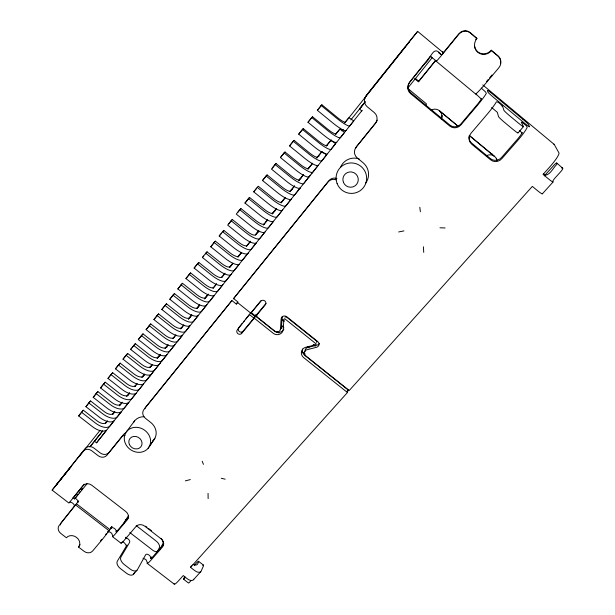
<?xml version="1.0" encoding="UTF-8"?>
<svg xmlns="http://www.w3.org/2000/svg" width="615" height="615" viewBox="0 0 615 615"><rect width="100%" height="100%" fill="white"/><g stroke="black" fill="none" stroke-linecap="round" stroke-linejoin="round"><path stroke-width="0.92" d="M502.347 106.603C501.248 104.588 498.604 101.852 496.39 101.79A15.967 1.407 -50 0 1 486.55 114.997L470.967 133.294A7.964 7.68 -36.4 0 0 471.743 144.218L490.639 159.846A7.964 7.641 -32 0 0 501.732 158.762L517.507 140.712A15.928 1.953 -49.4 0 0 527.147 127.397C526.909 125.66 524.887 124.776 523.757 123.6C519.444 120.394 521.766 122.546 523.45 126.59A7.995 0.515 40.2 0 1 517.738 122.516L510.365 116.373A7.995 0.515 40.2 0 1 503.916 110.331L502.509 105.903L502.455 106.364M134.67 572.242L133.747 573.91A6.519 3.859 41.9 0 1 126.667 573.38L120.455 568.614A6.519 3.859 41.6 0 1 117.296 561.264L127.013 544.952C126.406 548.249 125.183 541 122.047 542.076M285.006 317.156L286.129 316.717L316.863 341.302L316.64 342.447M60.455 524.964A6.358 5.366 33.2 0 1 61.469 522.358L75.291 505.107L74.407 506.322L74.138 504.738L72.77 503.162L70.909 502.247L69.426 502.347M202.673 565.554A6.504 0.946 -53.3 0 1 202.935 567.107L201.182 571.058A6.442 3.521 43.6 0 1 194.624 570.52L190.573 567.391L347.437 392.516L348.151 389.964L304.763 355.347A6.373 5.95 22.8 0 1 302.58 348.982M425.911 105.642L426.441 103.858L407.883 88.499M281.347 327.926L280.325 329.194A3.513 3.298 28.2 0 0 281.347 327.926L282.254 316.848A3.529 3.321 27.8 0 1 282.339 316.295M441.347 119.325C442.562 116.427 441.908 112.768 439.41 110.746A7.357 7.172 -47.6 0 0 431.107 110.185M430.323 56.296L436.512 61.131A16.267 0.415 -51 0 0 446.244 49.661L458.79 34.24A8.333 7.926 -56.6 0 1 470.168 32.864L476.879 38.476A10.04 9.525 -53.3 0 0 477.809 52.29A10.04 9.525 -53.3 0 0 491.485 50.691L498.173 56.28A8.31 7.895 -49.8 0 1 498.88 67.735L486.134 82.894A16.213 1.13 -50.2 0 1 475.826 93.826L481.43 99.153L481.368 98.746A7.995 0.615 -50.2 0 1 476.302 105.703L460.889 123.953A7.91 7.664 -43.5 0 1 449.911 125.099L410.874 92.811A7.941 7.718 -59.5 0 1 409.921 81.749L430.323 56.296L432.114 57.787L408.145 87.622M414.572 78.612L418.392 81.78L435.382 60.593M108.171 531.168L107.702 531.967L109.416 531.783L111.676 533.236L112.73 535.842A13.1 0.846 -52.3 0 0 116.596 532.467L127.32 519.767A6.488 5.558 31 0 0 125.806 511.534L91.85 485.289A6.511 5.581 33.7 0 0 83.163 485.658L68.918 503.07L52.144 490.109L83.048 451.256A6.596 5.712 35.1 0 1 91.835 450.826L98.1 455.684A6.619 5.758 34.7 0 0 106.918 455.261L121.532 437.204A6.665 5.85 33.9 0 1 125.129 435.228M190.573 567.391L191.35 565.723M191.042 580.583L189.827 581.928A3.244 0.469 -53.4 0 1 188.451 582.982L183.493 579.153L184.454 577.101A3.236 0.446 -53.3 0 1 184.823 576.416M111.207 527.678L110.762 528.331L111.976 526.525L109.04 530.737A13.069 0.761 -52.3 0 1 100.937 541.115L92.573 551.055A6.381 5.374 31.6 0 1 84.078 551.309L78.535 547.05A7.649 6.427 32.4 0 0 76.591 537.425A7.649 6.427 32.4 0 0 66.42 537.756L60.854 533.489A6.396 5.389 33.2 0 1 59.194 525.433L78.72 500.887C76.729 504.738 78.697 499.772 76.199 498.942A3.198 1.837 38 0 0 74.784 498.158M159.962 549.157L162.806 543.829A6.173 3.421 41.8 0 0 161.161 538.494M157.263 551.647L159.316 547.819A6.158 3.444 41.8 0 0 156.149 541.023L136.199 525.61M260.929 300.689L250.974 312.958L260.875 301.219A2.844 2.683 32 0 1 264.804 300.92A2.844 2.683 32 0 1 265.319 304.771L255.955 316.118L274.867 331.208A3.536 3.313 28.2 0 0 280.471 329.04L281.117 318.962A3.552 3.344 27.8 0 1 286.775 316.779L317.694 341.51A3.544 3.321 22.1 0 1 316.564 347.283L306.631 349.835A3.59 3.352 22.8 0 0 305.517 355.654L349.22 390.525L532.336 186.383L537.026 190.266A7.664 0.753 40.6 0 0 542.338 193.671M250.559 312.935L237.321 329.871A2.814 2.614 32.2 0 0 237.859 333.638A2.814 2.614 32.2 0 0 241.718 333.368L254.264 318.163L256.255 314.949M255.955 316.118L257.247 314.027M256.04 315.072L253.895 318.093L249.506 314.588L245.908 318.962M148.154 448.258A13.645 12.016 33.3 0 0 138.713 427.586A13.645 12.016 33.3 0 0 125.445 443.653A13.645 12.016 33.3 0 0 148.154 448.258L153.758 439.933M149.322 446.521L154.911 438.226M78.535 547.05L80.158 544.667M336.951 178.488A7.411 7.311 40.4 0 0 328.833 180.756L233.331 298.882L327.941 182.078A7.457 7.349 40 0 1 336.113 179.803M144.848 408.814A6.711 5.973 34 0 1 145.817 406.976L231.909 300.558L236.314 304.071L237.436 302.465L254.933 316.418M231.909 300.558L143.918 409.529A6.75 6.004 34 0 0 145.455 418.338L150.752 422.482A13.399 11.846 33.4 0 1 152.812 440.94M126.652 431.492L134.608 420.837M78.013 494.391L74.546 499.057L87.038 483.759M79.135 492.884L80.265 491.377M81.395 489.878L82.525 488.372M105.703 534.543L106.38 533.651M106.264 430.316A13.215 6.696 37.3 0 1 92.396 426.626L78.666 415.94L81.549 412.25L83.356 410.213L97.039 420.868A7.941 3.99 37.3 0 0 105.872 422.659M113.529 421.221A13.269 6.588 37.3 0 1 99.684 417.424L85.9 406.684L88.806 402.956L90.582 400.957L104.319 411.666A7.98 3.928 37.4 0 0 113.137 413.534L114.313 412.081M120.863 412.058A13.33 6.473 37.4 0 1 107.025 408.137L93.188 397.344L96.125 393.585L97.877 391.617L111.661 402.387A8.01 3.859 37.5 0 0 120.463 404.332M128.251 402.81A13.384 6.365 37.5 0 1 114.436 398.774L100.545 387.919L103.512 384.129L105.227 382.199L119.072 393.031A8.049 3.79 37.5 0 0 127.851 395.053L129.557 392.947M135.707 393.485A13.445 6.25 37.6 0 1 121.908 389.333L107.971 378.417L110.961 374.589L112.653 372.698L126.544 383.583A8.08 3.721 37.6 0 0 135.3 385.69M143.226 384.075A13.499 6.135 37.7 0 1 129.45 379.801L115.459 368.831L118.472 364.972L120.133 363.111L134.078 374.058A8.118 3.652 37.7 0 0 142.818 376.249L144.579 374.074M150.813 374.581A13.561 6.012 37.7 0 1 137.06 370.184L123.015 359.152L126.052 355.262L127.689 353.448L141.688 364.449A8.149 3.582 37.8 0 0 150.406 366.725M160.415 362.881L159.262 364.334A13.622 5.896 37.8 0 1 144.733 360.49L130.634 349.397L133.701 345.469L135.308 343.693L149.36 354.755A8.187 3.506 37.8 0 0 158.055 357.115L160.307 354.332M166.972 354.694A13.684 5.773 37.9 0 1 152.482 350.704L138.321 339.549L141.419 335.582L142.995 333.853L157.102 344.977A8.226 3.429 37.9 0 0 165.773 347.421M174.745 344.961A13.745 5.643 37.9 0 1 160.292 340.825L146.086 329.609L149.207 325.612L150.752 323.921L164.905 335.106A8.256 3.359 38 0 0 173.561 337.635M181.832 335.775A13.799 5.52 38 0 1 168.179 330.862L153.911 319.585L157.063 315.549L158.578 313.896L172.784 325.151A8.295 3.275 38 0 0 181.417 327.772M189.758 325.85A13.861 5.389 38.1 0 1 176.128 320.815L161.814 309.468L164.989 305.401L166.473 303.787L180.741 315.103A8.333 3.198 38.1 0 0 189.343 317.817L191.742 314.865M198.491 315.257A13.93 5.251 38.2 0 1 184.162 310.667L169.786 299.259L172.992 295.154L174.437 293.586L188.759 304.963A8.372 3.121 38.2 0 0 197.346 307.769L199.683 304.894M206.548 305.178A13.991 5.12 38.2 0 1 192.257 300.428L177.827 288.958L181.071 284.814L182.478 283.292L196.854 294.731A8.41 3.037 38.2 0 0 205.41 297.629L208.262 294.131M213.974 295.554A14.053 4.982 38.3 0 1 200.436 290.096L185.945 278.564L189.22 274.375L190.596 272.906L205.026 284.407A8.449 2.952 38.3 0 0 213.559 287.405M222.884 284.737A14.114 4.835 38.4 0 1 208.685 279.671L194.14 268.071L197.438 263.85L198.783 262.421L213.274 273.99A8.487 2.867 38.4 0 0 221.777 277.081M231.163 274.382A14.183 4.689 38.4 0 1 217.01 269.147L202.412 257.477L205.741 253.219L207.047 251.835L221.592 263.474A8.525 2.783 38.4 0 0 230.064 266.664L232.916 263.174M238.858 264.412A14.245 4.543 38.5 0 1 225.421 258.531L210.761 246.792L214.12 242.487L215.388 241.157L229.995 252.857A8.564 2.691 38.5 0 0 238.436 256.155L241.472 252.442M247.953 253.38A14.314 4.397 38.5 0 1 233.9 247.807L219.186 236.006L222.576 231.663L223.806 230.379L238.474 242.149A8.602 2.598 38.6 0 0 246.884 245.546M258.807 230.686L255.41 234.838A8.641 2.506 38.6 0 1 247.03 231.34L232.309 219.494L231.109 220.731L227.688 225.113L242.464 236.983A14.376 4.244 38.6 0 0 255.84 243.171M264.012 224.029A8.687 2.414 38.7 0 1 255.663 220.424L240.88 208.516L239.727 209.692L236.275 214.12L251.105 226.059A14.445 4.082 38.7 0 0 265.057 231.986M273.129 221.531A14.514 3.928 38.7 0 1 259.83 215.035L244.939 203.019L248.429 198.553L249.544 197.423L264.381 209.407A8.725 2.314 38.8 0 0 272.699 213.121L276.189 208.862M282.477 210.184A14.583 3.767 38.8 0 1 268.64 203.903L253.688 191.819L257.208 187.306L258.285 186.23L273.183 198.284A8.764 2.222 38.8 0 0 281.47 202.104L284.814 198.038M291.31 199.129A14.652 3.598 38.9 0 1 277.534 192.664L262.52 180.51L266.08 175.952L267.11 174.929L282.07 187.052A8.81 2.122 38.9 0 0 290.318 190.988L294.516 185.891M303.249 174.921L299.251 179.772A8.848 2.014 38.9 0 1 291.041 175.721L276.02 163.521L275.028 164.489L271.438 169.087L286.513 181.317A14.722 3.429 38.9 0 0 300.235 187.975M310.36 175.283L309.237 176.713A14.791 3.26 39 0 1 295.584 169.863L280.44 157.555L284.069 152.912L285.014 152.005L300.097 164.274A8.894 1.914 39 0 0 308.269 168.441L312.605 163.19M318.324 165.335A14.86 3.083 39.1 0 1 304.733 158.293L289.534 145.916L293.194 141.227L294.101 140.374L309.245 152.72A8.933 1.807 39.1 0 0 317.378 157.002L321.476 152.051A5.773 1.138 39.3 0 1 321.999 151.974M327.019 154.111A14.937 2.898 39.1 0 1 313.981 146.608L298.713 134.155L302.411 129.427L303.272 128.627L318.478 141.05A8.979 1.699 39.1 0 0 326.573 145.455L330.432 140.804A5.804 1.069 39.3 0 1 335.582 143.641L331.201 149.23A14.96 2.829 39.1 0 1 317.701 141.904L302.411 129.427M336.774 142.265A15.006 2.721 39.2 0 1 323.313 134.816L307.984 122.285L311.72 117.503L312.535 116.773L327.803 129.265A9.025 1.584 39.2 0 0 335.859 133.793L339.472 129.458A5.835 0.999 39.4 0 1 344.592 132.371L340.502 137.599A15.037 2.645 39.2 0 1 327.072 130.065L311.72 117.503M346.13 130.557A15.083 2.529 39.2 0 1 332.738 122.9L317.348 110.3L321.122 105.465L321.891 104.796L337.22 117.365A9.064 1.476 39.3 0 0 345.23 122.016L348.597 117.995A5.858 0.922 39.4 0 1 353.694 120.986L349.897 125.844A15.106 2.452 39.3 0 1 336.536 118.103L321.122 105.465M83.356 410.213L78.666 415.94M90.582 400.957L85.9 406.684M97.877 391.617L93.188 397.344M105.227 382.199L100.545 387.919M112.653 372.698L107.971 378.417M120.133 363.111L115.459 368.831M127.689 353.448L123.015 359.152M132.248 347.606L135.308 343.693M142.995 333.853L138.321 339.549M147.638 327.903L150.752 323.921M158.578 313.896L153.911 319.585M166.473 303.787L161.814 309.468M174.437 293.586L169.786 299.259M182.478 283.292L177.827 288.958M190.596 272.906L185.945 278.564M198.783 262.421L194.14 268.071M205.387 253.957L207.047 251.835M215.388 241.157L210.761 246.792M221.554 233.262L219.186 236.006M222.684 231.817L223.806 230.379M228.895 223.86L232.309 219.494M238.013 212.183L240.88 208.516M246.646 201.128L249.544 197.423M255.363 189.974L256.532 188.474M267.11 174.929L262.52 180.51M272.445 168.103L276.02 163.521M285.014 152.005L280.44 157.555M294.101 140.374L289.534 145.916M303.272 128.627L298.713 134.155M312.535 116.773L307.984 122.285M319.208 108.225L321.891 104.796M311.482 173.853L312.605 172.423M273.637 221.162L268.517 227.658A14.476 4.021 38.7 0 1 254.587 221.661L239.727 209.692M282.677 209.838L277.219 216.764A14.545 3.859 38.8 0 1 263.351 210.591L248.429 198.553M291.179 199.206L286.006 205.779A14.606 3.698 38.8 0 1 272.191 199.421L257.208 187.306M300.358 187.713L294.869 194.686A14.675 3.529 38.9 0 1 281.117 188.136L266.08 175.952M309.045 176.851L303.825 183.485A14.752 3.359 38.9 0 1 290.134 176.751L275.028 164.489M197.853 316.002L193.687 321.261A13.891 5.335 38.1 0 1 179.334 316.763L164.989 305.401M206.924 304.64L201.705 311.236A13.953 5.197 38.2 0 1 187.391 306.585L172.992 295.154M214.304 295.415L209.792 301.119A14.014 5.058 38.2 0 1 195.524 296.307L181.071 284.814M222.092 285.683L217.948 290.91A14.076 4.92 38.3 0 1 203.726 285.937L189.22 274.375M231.348 274.082L226.189 280.609A14.145 4.782 38.4 0 1 212.006 275.474L197.438 263.85M238.943 264.588L234.5 270.208A14.207 4.636 38.4 0 1 220.362 264.911L205.741 253.219M248.129 253.08L242.887 259.722A14.276 4.482 38.5 0 1 228.803 254.249L214.12 242.487M256.417 242.717L251.351 249.129A14.337 4.336 38.6 0 1 237.313 243.494L222.576 231.663M264.627 232.447L259.891 238.443A14.406 4.182 38.6 0 1 245.908 232.631L231.109 220.731M57.502 483.382L56.265 484.966L71.179 466.501L52.144 490.109M90.174 446.567L94.456 441.201L96.532 442.815L106.449 430.323M114.098 420.798L110.047 425.903A13.238 6.65 37.3 0 1 95.302 422.951L81.549 412.25M121.309 411.773L117.319 416.801A13.292 6.542 37.4 0 1 102.613 413.718L88.806 402.956M128.881 402.272L124.66 407.614A13.353 6.434 37.5 0 1 109.985 404.401L96.125 393.585M136.13 393.2L132.064 398.351A13.407 6.319 37.5 0 1 117.419 395.007L103.512 384.129M143.533 383.968L139.536 389.011A13.469 6.204 37.6 0 1 124.922 385.528L110.961 374.589M147.439 379.094L148.569 377.664M149.699 376.242L150.829 374.819M151.236 374.327L147.07 379.586A13.522 6.089 37.7 0 1 132.486 375.965L118.472 364.972M151.621 373.889L153.389 371.66M154.565 370.176L158.17 365.664M162.145 360.697L166.334 355.439M174.845 344.784L170.071 350.811A13.707 5.72 37.9 0 1 155.595 346.76L141.419 335.582M182.54 335.16L177.873 341.048A13.768 5.597 38 0 1 163.436 336.851L149.207 325.612M189.735 326.165L185.745 331.201A13.83 5.466 38 0 1 171.347 326.857L157.063 315.549M58.064 482.675L85.254 448.527A6.557 5.681 35.2 0 1 93.995 448.097L100.222 452.924A6.581 5.727 34.7 0 0 108.993 452.494L123.538 434.521A6.627 5.819 33.9 0 1 126.067 432.799M366.755 94.956L405.216 46.648M442.516 52.198L443.008 51.798L442.854 52.36L417.654 31.373L406.092 45.548M100.061 430.3L79.12 456.599L80.158 455.323M105.449 423.535L107.525 420.968M112.63 414.518L114.705 411.95M120.094 405.185L121.601 403.248M127.589 395.737L129.665 393.162M134.77 386.72L136.845 384.144M142.549 376.949L144.34 374.696M150.014 367.609L152.412 364.603M157.194 358.591L160.5 354.409M165.281 348.398L167.68 345.392M173.061 338.627L175.752 335.29M181.733 327.772L183.831 325.104M188.621 319.093L191.611 315.334M196.992 308.569L199.691 305.225M204.772 298.805L208.362 294.293M213.151 288.281L216.449 284.184M221.831 277.419L224.829 273.66M229.902 267.241L232.9 263.489M237.99 257.124L241.587 252.619M246.369 246.607L250.251 241.695M255.632 234.93L258.623 231.179M263.727 224.806L267.317 220.301M272.391 213.897L276.573 208.631M281.086 203.012L285.275 197.753M290.065 191.742L294.524 186.091M298.713 180.833L303.503 174.821M308.015 169.194L312.205 163.928M316.994 157.917L322.052 151.528M326.242 146.27L331.354 139.882M335.544 134.616L340.602 128.235M344.784 122.969L409.16 42.174L408.814 42.573M77.544 502.432L77.897 501.994M361.835 110.923L359.483 108.986L365.249 101.752M89.936 446.967L102.505 431.215M342.032 130.957L343.224 129.458M350.865 119.902L365.225 101.898M96.532 442.815L362.22 110.27M94.456 441.201L102.667 430.946M157.263 358.168L160.1 354.663M149.683 367.685L152.128 364.595M157.309 358.214L158.455 356.792A5.281 2.26 38.2 0 1 158.77 356.539M134.67 386.635L137.099 383.476M141.881 377.572L143.941 374.927M359.483 108.986L364.787 102.436M119.272 405.862L122.193 402.187M126.605 396.652L129.465 393.116M105.388 423.305L107.195 421.075M112.453 414.525L114.844 411.566M84.186 484.19L73.054 497.881M204.48 298.867L207.939 294.616M197.092 308.161L199.452 305.255M180.556 328.91L183.685 324.974M188.405 319.054L191.757 314.926M172.784 338.673L175.882 334.775M165.074 348.351L168.149 344.492M236.314 304.071L237.974 302.026L233.569 298.513M418.392 81.78L435.174 61.154M237.874 256.947L241.226 252.842A5.535 1.722 38.8 0 1 241.48 252.657M229.626 267.31L232.508 263.774M221.446 277.573L225.013 273.198M213.09 288.066L216.58 283.692M263.328 224.982L267.648 219.593M255.433 234.922L257.731 232.109A5.581 1.607 38.9 0 1 258.823 231.963M246.469 246.161L250.405 241.241M281.355 202.381L283.054 200.306A5.658 1.422 39 0 1 283.63 200.144M272.168 213.889L274.536 211.007A5.635 1.484 39 0 1 275.12 210.822M242.318 323.336L238.72 327.71A2.791 2.598 32.3 0 0 239.25 331.454A2.791 2.598 32.3 0 0 243.086 331.185M243.509 321.876L244.709 320.423M298.582 180.733L300.328 178.611A5.712 1.292 39.1 0 1 300.873 178.488M290.026 191.488L291.648 189.512A5.689 1.361 39.1 0 1 292.21 189.366M316.725 157.97L317.924 156.518A5.766 1.161 39.2 0 1 318.885 156.556M307.977 168.956L309.084 167.618A5.743 1.23 39.2 0 1 309.622 167.511M241.257 333.407L265.98 303.441M100.606 540.777L101.79 539.363M486.573 81.472L488.379 79.32M489.586 77.89L492 75.022M128.65 517.384L118.564 529.331A6.55 0.423 -52.3 0 1 116.996 530.391L116.02 531.944A3.183 1.83 40.2 0 0 114.244 528.277L112.391 527.562L110.9 528.147M133.34 574.441L136.976 570.266M517.984 132.94L523.434 126.69M163.628 544.413L153.366 556.168A6.527 0.676 -52.8 0 1 151.536 557.021L150.66 558.651A3.183 1.814 42.1 0 0 149.038 555.099A3.183 1.814 42.1 0 0 145.655 554.784L137.383 569.736A6.527 3.828 41.9 0 1 130.311 569.183L124.092 564.401A6.534 3.836 41.5 0 1 120.901 557.059L129.596 542.415A3.183 1.822 40.9 0 0 128.835 539.655A3.183 1.822 40.9 0 0 125.775 537.979M346.875 391.394L348.151 389.964M194.348 565.285L196.177 563.248A6.511 0.907 -53.2 0 1 197.938 563.24L197.661 563.855A6.404 3.49 43.3 0 1 192.933 564.409M544.39 175.836L553.815 165.343A3.959 0.646 -48.7 0 1 556.767 163.021L562.833 168.349A3.967 0.676 -48.6 0 1 560.511 171.939L555.199 177.82A3.974 0.684 -48.6 0 0 552.854 181.425L553.039 181.832A7.703 0.653 40.5 0 1 547.773 178.327L543.068 174.422L549.479 167.265A15.89 2.522 -48.8 0 0 558.935 152.874L554.207 144.41L482.775 84.916M130.634 349.397L131.71 348.198M417.654 31.373L366.094 95.74A7.834 7.68 -74.3 0 0 367.178 106.726L374.297 112.583A7.749 7.641 -75.3 0 1 375.35 123.477L356.108 147.262A7.58 7.557 85.3 0 0 357.207 157.917L363.042 162.698A15.014 14.914 37 0 1 365.71 183.101M193.448 579.76L200.844 571.581M542.345 193.848L553.054 181.994M146.086 329.609L147.123 328.471M202.412 257.477L203.734 256.078M244.939 203.019L246.069 201.874M253.688 191.819L254.779 190.719M317.348 110.3L318.132 109.601M486.642 155.756C489.048 154.242 492.354 154.549 494.529 156.364A7.357 7.072 -30.1 0 1 496.92 160.577M190.343 479.585L185.361 480.869M403.932 230.902L398.674 231.955M439.963 227.788L445.099 227.957M143.049 558.259L145.947 559.588L147.316 562.479A13.061 1.353 -52.8 0 0 151.605 559.442L162.521 546.95A6.465 5.527 28.3 0 0 161.092 538.809L144.756 526.179A6.473 5.543 29.6 0 0 136.015 526.478L125.237 539.124A13.084 0.976 -52.4 0 1 121.055 542.953M221.246 478.27L225.151 479.185M491.646 107.525L497.351 112.33L498.519 116.627A7.972 0.577 40.2 0 0 504.907 122.7L512.272 128.819A7.972 0.569 40.2 0 0 518.007 132.832M147.2 563.355L174.176 584.089M129.773 532.498L152.512 550.041A6.25 3.506 41.9 0 0 157.64 551.755M76.537 503.846L109.985 529.615M75.607 504.984L109.04 530.737M112.476 536.618L121.047 543.222M198.553 561.311L203.519 565.154M145.547 526.163L147.031 527.301M148.507 528.446L151.467 530.737M133.701 345.469L147.823 356.585A13.645 5.843 37.8 0 0 162.337 360.482M126.052 355.262L140.12 366.317A13.584 5.966 37.8 0 0 154.673 370.076M277.411 331.892L278.903 333.084M302.05 351.549L305.032 353.933M255.586 314.903L257.078 316.095M301.911 351.865L304.902 354.248M251.174 312.558L274.298 331.001A6.327 5.935 28.2 0 0 282.769 330.701M254.264 318.163L273.114 333.199A6.365 5.966 28.2 0 0 279.548 334.26A6.365 5.966 28.2 0 0 283.223 329.317L283.884 319.277L284.691 318.685L316.187 343.946L315.718 344.723L305.77 347.283A6.411 5.981 22.8 0 0 301.458 351.765A6.411 5.981 22.8 0 0 303.779 357.692L347.437 392.516M281.87 319.147L284.115 320.945M314.088 344.9L315.587 346.099M281.716 319.431L283.961 321.23M313.212 344.608L314.711 345.807M281.578 325.458L283.822 327.249M281.424 325.742L283.669 327.541M307.631 346.675L309.13 347.875M293.194 141.227L308.423 153.635A14.891 3.006 39.1 0 0 321.991 160.761L326.657 154.819A5.773 1.138 39.3 0 0 325.089 153.627M284.069 152.912L299.236 165.243A14.822 3.183 39 0 0 312.866 172.177L317.809 165.881A5.75 1.199 39.2 0 0 317.025 165.266M440.986 54.681C433.244 43.803 430.877 59.386 424.75 63.668L409.552 82.441A7.995 7.772 -59.5 0 0 410.52 93.58L449.826 126.09A7.964 7.718 -43.2 0 0 460.881 124.937L476.394 106.564A15.982 1.222 -50.2 0 0 486.296 93.388L485.681 92.042L481.253 88.068M415.725 78.689L418.677 81.142M458.513 126.559L439.41 110.746L458.506 126.59M494.529 156.364L469.537 135.684L493.768 155.826M435.205 60.401L476.548 94.787M476.879 38.476L470.121 32.503A8.279 7.872 -56.6 0 0 458.821 33.871L441.854 54.527L440.794 54.451L438.38 52.513M474.526 46.125A9.971 9.456 -53.4 0 0 481.361 53.643A9.971 9.456 -53.4 0 0 491.285 50.207L497.919 55.757A8.256 7.841 -49.9 0 1 500.479 63.291M519.575 130.534L522.204 133.055L522.004 132.54A7.964 0.976 -49.4 0 1 517.13 139.62L501.471 157.555A7.91 7.588 -32.2 0 1 490.447 158.632L471.682 143.111A7.91 7.626 -36.7 0 1 469.145 135.907M556.767 163.021L557.021 163.513A3.967 0.646 -48.7 0 1 556.675 164.482C553.108 167.972 550.302 174.698 545.359 175.206A7.649 0.646 40.5 0 1 543.322 173.714M491.285 50.207L491.485 50.691M203.434 464.348L202.197 461.227M419.822 207.278L420.368 211.76M208.047 493.391L208.139 498.619M423.397 246.769L423.727 252.365M344.93 122.593A5.85 0.953 39.4 0 1 345.415 122.562M335.844 134.008A5.819 1.022 39.3 0 1 336.028 133.924M326.842 145.317A5.796 1.092 39.3 0 1 327.349 145.248M322.437 152.105A5.773 1.138 39.3 0 1 322.99 152.343M323.628 152.681A5.773 1.138 39.3 0 1 324.336 153.112M266.095 221.608A5.612 1.545 38.9 0 1 266.695 221.408M249.444 242.518A5.558 1.661 38.8 0 1 250.067 242.295M188.797 318.685A5.374 2.068 38.4 0 1 189.089 318.462M173.492 337.904A5.327 2.168 38.3 0 1 174.214 337.527M165.942 347.39A5.304 2.214 38.3 0 1 167.195 346.968M159.193 356.385A5.281 2.26 38.2 0 1 159.723 356.354M151.029 366.117A5.258 2.306 38.1 0 1 151.774 365.702M143.672 375.358A5.243 2.352 38.1 0 1 144.425 374.927M136.376 384.529A5.22 2.399 38 0 1 136.699 384.252M129.135 393.615A5.197 2.445 38 0 1 129.465 393.339M181.41 328.103A5.351 2.122 38.4 0 1 181.825 327.98M133.478 422.559A13.322 11.785 33.4 0 1 144.079 416.724M340.541 167.28A14.914 14.822 37.6 0 1 359.175 158.939M355.555 148.438A7.534 7.511 88.6 0 1 356.823 146.155L375.942 122.516A7.695 7.588 -74.9 0 0 377.241 120.186M305.248 351.419A3.567 3.329 22.8 0 1 307.608 347.536L317.478 344.992A3.521 3.306 22.1 0 0 319.6 343.308M123.323 524.564A6.258 3.529 40.6 0 1 123.669 523.296L127.766 516.754A6.181 3.444 40.5 0 1 128.689 515.977M72.562 498.458A3.198 1.837 38 0 1 74.315 498.027M174.153 583.612A13.03 1.745 -53.3 0 0 178.857 580.452L183.27 575.54L187.214 578.753A6.411 3.575 43.7 0 0 193.787 579.23M283.876 329.063A6.327 5.935 28.2 0 1 283.4 329.932M365.218 98.185A7.78 7.634 -74 0 1 366.079 95.955M184.861 578.092A3.244 0.446 -53.3 0 1 183.493 579.153M561.726 168.126A3.959 0.669 -48.6 0 1 562.564 167.849M553.846 144.218A15.129 2.276 -48.9 0 1 554.207 144.41M475.795 39.498A9.971 9.456 -53.4 0 1 476.779 38.069M125.268 520.029A6.165 3.459 40.5 0 1 126.667 519.798M126.06 537.195A6.542 0.484 -52.4 0 1 125.637 537.618M442.093 115.428A7.319 7.126 -47.8 0 1 441.632 117.911M496.405 158.255A7.311 7.026 -30.4 0 1 496.782 160.684M490.954 153.742A7.311 7.026 -30.4 0 1 492.169 154.05M522.504 118.987L493.022 94.433A7.472 0.454 40.1 0 0 487.495 90.413L487.856 92.035A7.588 0.461 40.1 0 0 493.876 97.654L524.195 122.9A7.572 0.461 40.2 0 0 529.561 126.759L528.593 124.637A7.465 0.446 40.2 0 0 522.504 118.987M343.393 182.24A7.711 7.641 35.1 0 0 356.539 184.462A7.711 7.641 35.1 0 0 351.795 172.008A7.711 7.641 35.1 0 0 343.393 182.24M337.074 183.447A15.321 15.191 35.5 0 0 363.188 187.913A15.321 15.191 35.5 0 0 353.84 163.152A15.321 15.191 35.5 0 0 337.074 183.447M129.411 444.591A6.865 6.035 33.3 0 0 140.835 446.89A6.865 6.035 33.3 0 0 136.061 436.504A6.865 6.035 33.3 0 0 129.411 444.591"/></g></svg>
